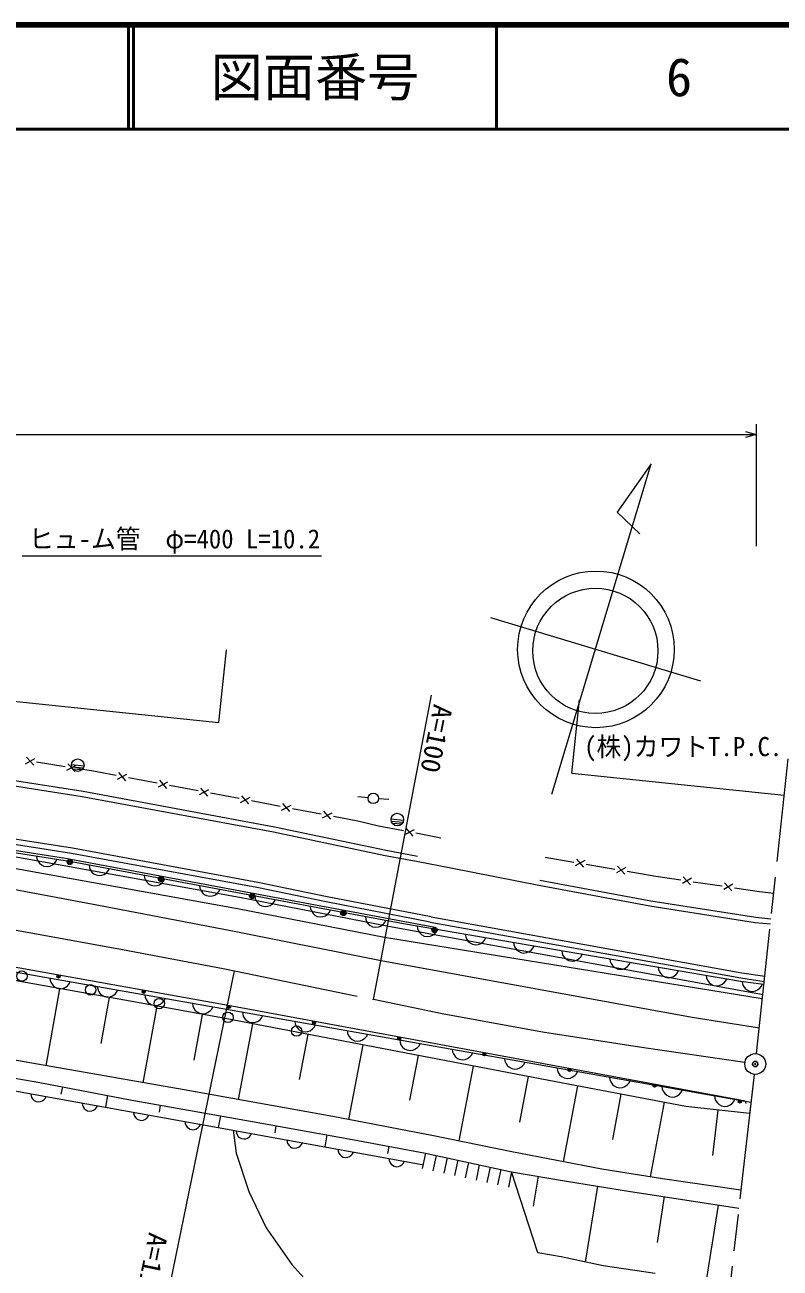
# Model space of a CAD drawing. Units: millimetres, scale not verified. Extents: x 40000 to 680000, y 20000 to 380000.
# Drawn here: x 498824 to 571183, y 260953 to 380000 of the extents above; entities that cross this region are included whole.
import ezdxf
from ezdxf.enums import TextEntityAlignment as Align

# ---------------------------------------------------------------- set-up
doc = ezdxf.new("R2010")
doc.units = ezdxf.units.MM
doc.header["$LTSCALE"] = 1000
doc.header["$PDMODE"] = 32
doc.header["$PDSIZE"] = 500
doc.linetypes.add('CHAIN', pattern=[18.5, 12, -1.5, 3.5, -1.5])
for name, color, linetype, lineweight in [('M-BGD', 7, 'Continuous', 13), ('M-BMK', 2, 'CHAIN', 13), ('M-BMK-SRVR', 3, 'Continuous', 13), ('M-STR-HTXT', 7, 'Continuous', 13), ('M-STR-STRC', 7, 'Continuous', 13), ('M-TTL', 2, 'Continuous', 140), ('M-TTL-LINE', 7, 'Continuous', 50)]:
    doc.layers.add(name, color=color, linetype=linetype, lineweight=lineweight)
for name, color, linetype in [('M-BGD-HTXT', 7, 'Continuous'), ('M-OTRS', 6, 'Continuous'), ('M-TTL-TXT', 7, 'Continuous')]:
    doc.layers.add(name, color=color, linetype=linetype)
doc.styles.add('ＭＳ ゴシック', font='')
doc.styles.get('ＭＳ ゴシック').set_extended_font_data('MS Gothic')

msp = doc.modelspace()

# ---------------------------------------------------------------- linework, layer by layer
at = {"layer": 'M-BGD'}
for p, q in [((517409, 313205), (518129, 320155)), ((469143, 318205), (517409, 313205)), ((551227, 308362), (551955, 315379)), ((485098, 309633), (504406, 306610)), ((498898, 309249), (499788, 309755)), ((499688, 309123), (498998, 309881)), ((485031, 309137), (504322, 306117)), ((502701, 308966), (499936, 309408)), ((502848, 308619), (503738, 309125)), ((503638, 308493), (502948, 309251)), ((503294, 309165), (504489, 309059)), ((503325, 308970), (504425, 308872)), ((503404, 308770), (504312, 308689)), ((505218, 308565), (503886, 308777)), ((507561, 308124), (505218, 308565)), ((508484, 307625), (507816, 308401)), ((551227, 308362), (571575, 306251)), ((507698, 307772), (508603, 308254)), ((511492, 307385), (508740, 307902)), ((511629, 307033), (512534, 307514)), ((512415, 306885), (511747, 307662)), ((515423, 306645), (512671, 307163)), ((504322, 306117), (522650, 302729)), ((504406, 306610), (522747, 303219)), ((515560, 306294), (516465, 306775)), ((516346, 306146), (515679, 306923)), ((519354, 305906), (516602, 306423)), ((519491, 305554), (520396, 306036)), ((520278, 305407), (519610, 306183)), ((531714, 305987), (530720, 306094)), ((523285, 305167), (520533, 305684)), ((523422, 304815), (524327, 305296)), ((524209, 304667), (523541, 305444)), ((527216, 304427), (524464, 304945)), ((532711, 305907), (533710, 305854)), ((503309, 300663), (484180, 303627)), ((503393, 301156), (484248, 304123)), ((527353, 304076), (528258, 304557)), ((528140, 303928), (527472, 304705)), ((530739, 303765), (528395, 304205)), ((532702, 303283), (530739, 303765)), ((533910, 303959), (535105, 303852)), ((533940, 303763), (535040, 303665)), ((484288, 302851), (503305, 299892)), ((502731, 300172), (484941, 302945)), ((522650, 302729), (533352, 300477)), ((522747, 303219), (533445, 300968)), ((535103, 302818), (532702, 303283)), ((534019, 303563), (534927, 303482)), ((535239, 302465), (536146, 302941)), ((536024, 302313), (535360, 303094)), ((538682, 302124), (536281, 302589)), ((519403, 296447), (494252, 300962)), ((499939, 300415), (499981, 300166)), ((499981, 300166), (500069, 299950)), ((501800, 299883), (501916, 300108)), ((538122, 293578), (502731, 300172)), ((521056, 297391), (503309, 300663)), ((521152, 297882), (503393, 301156)), ((533352, 300477), (536350, 299909)), ((533445, 300968), (536443, 300400)), ((548684, 300307), (551418, 299836)), ((551669, 300117), (552349, 299350)), ((519200, 295366), (494097, 299872)), ((500069, 299950), (500236, 299722)), ((500236, 299722), (500415, 299572)), ((500415, 299572), (500640, 299456)), ((500640, 299456), (500956, 299407)), ((500956, 299407), (501206, 299449)), ((501206, 299449), (501422, 299537)), ((501422, 299537), (501650, 299704)), ((501650, 299704), (501800, 299883)), ((503305, 299892), (535084, 293950)), ((504970, 299580), (505004, 299330)), ((505004, 299330), (505086, 299111)), ((505086, 299111), (505245, 298878)), ((505245, 298878), (505420, 298723)), ((506425, 298657), (506658, 298817)), ((506658, 298817), (506813, 298992)), ((506813, 298992), (506936, 299213)), ((536350, 299909), (539640, 299283)), ((539640, 299283), (548068, 297625)), ((552458, 299981), (551560, 299486)), ((552600, 299632), (555360, 299155)), ((556399, 299301), (555502, 298806)), ((555611, 299437), (556291, 298670)), ((556542, 298951), (559276, 298480)), ((505420, 298723), (505641, 298600)), ((505641, 298600), (505956, 298541)), ((505956, 298541), (506206, 298576)), ((506206, 298576), (506425, 298657)), ((510267, 298590), (510301, 298339)), ((510301, 298339), (510382, 298121)), ((510382, 298121), (510542, 297887)), ((510542, 297887), (510717, 297733)), ((510717, 297733), (510938, 297610)), ((511503, 297586), (511722, 297667)), ((511722, 297667), (511955, 297827)), ((511955, 297827), (512110, 298001)), ((512110, 298001), (512232, 298222)), ((527790, 296503), (521152, 297882)), ((548068, 297625), (558694, 295633)), ((548160, 298117), (558779, 296126)), ((559276, 298480), (561664, 298130)), ((562700, 298302), (561816, 297785)), ((561908, 298418), (562607, 297669)), ((562852, 297957), (565622, 297552)), ((566658, 297724), (565774, 297206)), ((565866, 297839), (566565, 297090)), ((510938, 297610), (511252, 297551)), ((511252, 297551), (511503, 297586)), ((515563, 297600), (515598, 297349)), ((515598, 297349), (515679, 297130)), ((515679, 297130), (515839, 296897)), ((515839, 296897), (516013, 296742)), ((516013, 296742), (516234, 296620)), ((516234, 296620), (516549, 296561)), ((516549, 296561), (516800, 296595)), ((516800, 296595), (517018, 296676)), ((517018, 296676), (517252, 296836)), ((517252, 296836), (517406, 297011)), ((517406, 297011), (517529, 297232)), ((533489, 293693), (519403, 296447)), ((533489, 293693), (519403, 296447)), ((520860, 296609), (520894, 296359)), ((527688, 296013), (521056, 297391)), ((537746, 294585), (527790, 296503)), ((566809, 297378), (569197, 297029)), ((569197, 297029), (570565, 296870)), ((533285, 292612), (519200, 295366)), ((520894, 296359), (520976, 296140)), ((520976, 296140), (521135, 295907)), ((521135, 295907), (521310, 295752)), ((521310, 295752), (521531, 295629)), ((521531, 295629), (521846, 295570)), ((521846, 295570), (522096, 295605)), ((522096, 295605), (522315, 295686)), ((522315, 295686), (522548, 295846)), ((522548, 295846), (522703, 296020)), ((522703, 296020), (522826, 296242)), ((526156, 295619), (526191, 295368)), ((526191, 295368), (526272, 295150)), ((537651, 294094), (527688, 296013)), ((528000, 295030), (528122, 295251)), ((558694, 295633), (568787, 294054)), ((558779, 296126), (568851, 294550)), ((526272, 295150), (526432, 294916)), ((526432, 294916), (526607, 294762)), ((526607, 294762), (526828, 294639)), ((526828, 294639), (527142, 294580)), ((527142, 294580), (527393, 294615)), ((527393, 294615), (527612, 294696)), ((527612, 294696), (527845, 294856)), ((527845, 294856), (528000, 295030)), ((531453, 294629), (531488, 294378)), ((531488, 294378), (531569, 294159)), ((531569, 294159), (531729, 293926)), ((533296, 294040), (533419, 294261)), ((537658, 294093), (567415, 288746)), ((537746, 294585), (567498, 289239)), ((568787, 294054), (570245, 293905)), ((568851, 294550), (570299, 294402)), ((531729, 293926), (531903, 293771)), ((531903, 293771), (532124, 293648)), ((532124, 293648), (532439, 293590)), ((532439, 293590), (532690, 293624)), ((532690, 293624), (532908, 293705)), ((532908, 293705), (533142, 293865)), ((533142, 293865), (533296, 294040)), ((569569, 287108), (533489, 293693)), ((569569, 287108), (533489, 293693)), ((535084, 293950), (567399, 288440)), ((536407, 293724), (536445, 293474)), ((536445, 293474), (536530, 293257)), ((536530, 293257), (536694, 293026)), ((536694, 293026), (536871, 292874)), ((536871, 292874), (537094, 292755)), ((537877, 292824), (538107, 292988)), ((538107, 292988), (538259, 293165)), ((538259, 293165), (538378, 293388)), ((541023, 292937), (541062, 292687)), ((569472, 286729), (533285, 292612)), ((537094, 292755), (537409, 292701)), ((537409, 292701), (537659, 292740)), ((537659, 292740), (537877, 292824)), ((541062, 292687), (541146, 292470)), ((541146, 292470), (541310, 292239)), ((541310, 292239), (541487, 292087)), ((541487, 292087), (541710, 291968)), ((541710, 291968), (542026, 291914)), ((542026, 291914), (542276, 291953)), ((542276, 291953), (542493, 292037)), ((542493, 292037), (542724, 292201)), ((542724, 292201), (542876, 292378)), ((542876, 292378), (542995, 292601)), ((545640, 292150), (545678, 291900)), ((545678, 291900), (545763, 291683)), ((545763, 291683), (545926, 291452)), ((547492, 291591), (547611, 291814)), ((490717, 291058), (518287, 286123)), ((490809, 290561), (518135, 285760)), ((545926, 291452), (546103, 291300)), ((546103, 291300), (546326, 291181)), ((546326, 291181), (546642, 291127)), ((546642, 291127), (546892, 291165)), ((546892, 291165), (547109, 291250)), ((547109, 291250), (547340, 291414)), ((547340, 291414), (547492, 291591)), ((550256, 291363), (550294, 291113)), ((550294, 291113), (550379, 290896)), ((550379, 290896), (550543, 290665)), ((550543, 290665), (550720, 290513)), ((550720, 290513), (550943, 290394)), ((551726, 290463), (551956, 290627)), ((551956, 290627), (552108, 290804)), ((552108, 290804), (552227, 291027)), ((554872, 290576), (554911, 290326)), ((499776, 288135), (491257, 289651)), ((550943, 290394), (551258, 290340)), ((551258, 290340), (551508, 290378)), ((551508, 290378), (551726, 290463)), ((554911, 290326), (554995, 290108)), ((554995, 290108), (555159, 289878)), ((555159, 289878), (555336, 289726)), ((555336, 289726), (555559, 289607)), ((555559, 289607), (555875, 289553)), ((555875, 289553), (556125, 289591)), ((556125, 289591), (556342, 289676)), ((556342, 289676), (556573, 289840)), ((556573, 289840), (556725, 290017)), ((556725, 290017), (556844, 290240)), ((559489, 289789), (559527, 289539)), ((559527, 289539), (559612, 289321)), ((559612, 289321), (559775, 289091)), ((561341, 289229), (561460, 289453)), ((509270, 286438), (499776, 288135)), ((501210, 288734), (501247, 288484)), ((501247, 288484), (501331, 288266)), ((501331, 288266), (501493, 288034)), ((502907, 287989), (503060, 288165)), ((503060, 288165), (503180, 288388)), ((559775, 289091), (559952, 288939)), ((559952, 288939), (560175, 288820)), ((560175, 288820), (560491, 288766)), ((560491, 288766), (560741, 288804)), ((560741, 288804), (560958, 288889)), ((560958, 288889), (561189, 289053)), ((561189, 289053), (561341, 289229)), ((564105, 289002), (564143, 288752)), ((564143, 288752), (564228, 288534)), ((564228, 288534), (564392, 288304)), ((564392, 288304), (564569, 288152)), ((564569, 288152), (564792, 288032)), ((565357, 288017), (565575, 288102)), ((565575, 288102), (565805, 288265)), ((565805, 288265), (565957, 288442)), ((565957, 288442), (566076, 288666)), ((567399, 288440), (569626, 288159)), ((567415, 288746), (569652, 288400)), ((567498, 289239), (569706, 288897)), ((567520, 288425), (567570, 288177)), ((567570, 288177), (567664, 287963)), ((569395, 287947), (569505, 288175)), ((502149, 287711), (500832, 280336)), ((501493, 288034), (501670, 287882)), ((501670, 287882), (501892, 287761)), ((501892, 287761), (502207, 287706)), ((502207, 287706), (502457, 287743)), ((502457, 287743), (502675, 287827)), ((502675, 287827), (502907, 287989)), ((505764, 287934), (505802, 287684)), ((505802, 287684), (505885, 287466)), ((505885, 287466), (506048, 287234)), ((506048, 287234), (506224, 287081)), ((506224, 287081), (506446, 286961)), ((506446, 286961), (506762, 286906)), ((506762, 286906), (507012, 286943)), ((507012, 286943), (507229, 287027)), ((507229, 287027), (507461, 287189)), ((507461, 287189), (507614, 287365)), ((507614, 287365), (507734, 287588)), ((510319, 287134), (510356, 286883)), ((564792, 288032), (565107, 287979)), ((565107, 287979), (565357, 288017)), ((567664, 287963), (567837, 287740)), ((567837, 287740), (568021, 287596)), ((568021, 287596), (568249, 287486)), ((568249, 287486), (568566, 287446)), ((568566, 287446), (568814, 287496)), ((568814, 287496), (569028, 287590)), ((569028, 287590), (569251, 287763)), ((569251, 287763), (569395, 287947)), ((506896, 286863), (506107, 282447)), ((518005, 284850), (509270, 286438)), ((511454, 286041), (510121, 278709)), ((510356, 286883), (510440, 286666)), ((510440, 286666), (510602, 286434)), ((510602, 286434), (510778, 286281)), ((510778, 286281), (511001, 286161)), ((511001, 286161), (511316, 286106)), ((511316, 286106), (511566, 286143)), ((511566, 286143), (511784, 286226)), ((511784, 286226), (512015, 286389)), ((512015, 286389), (512168, 286565)), ((512168, 286565), (512289, 286788)), ((514873, 286333), (514910, 286083)), ((514910, 286083), (514994, 285865)), ((514994, 285865), (515156, 285634)), ((516570, 285589), (516723, 285765)), ((516723, 285765), (516843, 285987)), ((518135, 285760), (568380, 276849)), ((518287, 286123), (567345, 277058)), ((515821, 285247), (515025, 280864)), ((515156, 285634), (515332, 285481)), ((515332, 285481), (515555, 285361)), ((515555, 285361), (515870, 285305)), ((515870, 285305), (516120, 285343)), ((516120, 285343), (516338, 285426)), ((516338, 285426), (516570, 285589)), ((549699, 278786), (518005, 284850)), ((519663, 285489), (519700, 285239)), ((519700, 285239), (519783, 285021)), ((519783, 285021), (519945, 284789)), ((519945, 284789), (520121, 284636)), ((520121, 284636), (520343, 284516)), ((520908, 284497), (521126, 284580)), ((521126, 284580), (521358, 284742)), ((521358, 284742), (521511, 284918)), ((521511, 284918), (521632, 285140)), ((524687, 284598), (524724, 284348)), ((514097, 278013), (480672, 283865)), ((520647, 284345), (519259, 277093)), ((520343, 284516), (520658, 284460)), ((520658, 284460), (520908, 284497)), ((524724, 284348), (524807, 284130)), ((524807, 284130), (524969, 283898)), ((524969, 283898), (525145, 283745)), ((525929, 283334), (525104, 279023)), ((525145, 283745), (525368, 283624)), ((525368, 283624), (525683, 283569)), ((525683, 283569), (525933, 283605)), ((525933, 283605), (526151, 283689)), ((526151, 283689), (526383, 283851)), ((526383, 283851), (526536, 284027)), ((526536, 284027), (526657, 284249)), ((529712, 283707), (529749, 283457)), ((529749, 283457), (529832, 283239)), ((531560, 283136), (531681, 283358)), ((529832, 283239), (529994, 283007)), ((531211, 282323), (529846, 275187)), ((529994, 283007), (530170, 282854)), ((530170, 282854), (530392, 282733)), ((530392, 282733), (530707, 282677)), ((530707, 282677), (530958, 282714)), ((530958, 282714), (531175, 282798)), ((531175, 282798), (531407, 282960)), ((531407, 282960), (531560, 283136)), ((534736, 282816), (534773, 282566)), ((534773, 282566), (534856, 282348)), ((534856, 282348), (535018, 282116)), ((536432, 282068), (536585, 282244)), ((536585, 282244), (536706, 282467)), ((535018, 282116), (535194, 281963)), ((535194, 281963), (535417, 281842)), ((535417, 281842), (535732, 281786)), ((536493, 281313), (535674, 277032)), ((535732, 281786), (535982, 281823)), ((535982, 281823), (536200, 281906)), ((536200, 281906), (536432, 282068)), ((539761, 281925), (539798, 281675)), ((539798, 281675), (539881, 281457)), ((539881, 281457), (540043, 281225)), ((540043, 281225), (540219, 281072)), ((540219, 281072), (540441, 280951)), ((541007, 280932), (541224, 281015)), ((541224, 281015), (541456, 281177)), ((541456, 281177), (541609, 281353)), ((541609, 281353), (541730, 281576)), ((544785, 281034), (544822, 280783)), ((490704, 280364), (500250, 278722)), ((541776, 280302), (540403, 273127)), ((540441, 280951), (540756, 280895)), ((540756, 280895), (541007, 280932)), ((544822, 280783), (544905, 280566)), ((544905, 280566), (545067, 280334)), ((545067, 280334), (545243, 280181)), ((545243, 280181), (545466, 280060)), ((545466, 280060), (545781, 280004)), ((545781, 280004), (546031, 280041)), ((546031, 280041), (546249, 280124)), ((546249, 280124), (546481, 280286)), ((546481, 280286), (546634, 280462)), ((546634, 280462), (546755, 280685)), ((549810, 280143), (549847, 279892)), ((549847, 279892), (549930, 279674)), ((551658, 279571), (551779, 279793)), ((500250, 278722), (508918, 277080)), ((547058, 279291), (546225, 274938)), ((562153, 276439), (549699, 278786)), ((549930, 279674), (550092, 279443)), ((550092, 279443), (550268, 279290)), ((550268, 279290), (550490, 279169)), ((550490, 279169), (550805, 279113)), ((550805, 279113), (551056, 279150)), ((551056, 279150), (551274, 279233)), ((551274, 279233), (551505, 279395)), ((551505, 279395), (551658, 279571)), ((554834, 279252), (554871, 279001)), ((554871, 279001), (554954, 278783)), ((554954, 278783), (555116, 278552)), ((556530, 278504), (556683, 278680)), ((556683, 278680), (556804, 278902)), ((497664, 277953), (517360, 274407)), ((499388, 277643), (499415, 277455)), ((499415, 277455), (499477, 277292)), ((502417, 278312), (502284, 277607)), ((506751, 277491), (506536, 276356)), ((528340, 275474), (514097, 278013)), ((551775, 278395), (550408, 271141)), ((555926, 277613), (555107, 273265)), ((555116, 278552), (555292, 278398)), ((555292, 278398), (555515, 278278)), ((555515, 278278), (555830, 278222)), ((555830, 278222), (556080, 278259)), ((556080, 278259), (556298, 278342)), ((556298, 278342), (556530, 278504)), ((559859, 278360), (559896, 278110)), ((559896, 278110), (559979, 277892)), ((559979, 277892), (560141, 277660)), ((560141, 277660), (560317, 277507)), ((560317, 277507), (560539, 277387)), ((560539, 277387), (560854, 277331)), ((561105, 277368), (561323, 277451)), ((561323, 277451), (561554, 277613)), ((561554, 277613), (561707, 277789)), ((561707, 277789), (561828, 278011)), ((564883, 277469), (564920, 277219)), ((499477, 277292), (499598, 277117)), ((499598, 277117), (499730, 277002)), ((499730, 277002), (499896, 276911)), ((499896, 276911), (500132, 276869)), ((500132, 276869), (500320, 276896)), ((500320, 276896), (500484, 276958)), ((500484, 276958), (500658, 277079)), ((500658, 277079), (500773, 277211)), ((500773, 277211), (500864, 277377)), ((504312, 276756), (504339, 276569)), ((504339, 276569), (504401, 276405)), ((504401, 276405), (504522, 276231)), ((504522, 276231), (504654, 276116)), ((505408, 276071), (505582, 276192)), ((505582, 276192), (505697, 276324)), ((505697, 276324), (505788, 276491)), ((508918, 277080), (520437, 275018)), ((511798, 276565), (511677, 275893)), ((560077, 276830), (558731, 269687)), ((560854, 277331), (561105, 277368)), ((568254, 275745), (562153, 276439)), ((564920, 277219), (565004, 277001)), ((565004, 277001), (565166, 276769)), ((565166, 276769), (565341, 276616)), ((565341, 276616), (565564, 276496)), ((565564, 276496), (565879, 276440)), ((565879, 276440), (566129, 276477)), ((566129, 276477), (566347, 276560)), ((566347, 276560), (566579, 276722)), ((566579, 276722), (566732, 276898)), ((566732, 276898), (566853, 277120)), ((567345, 277058), (567640, 277003)), ((567640, 277003), (567719, 276989)), ((567719, 276989), (567766, 276970)), ((567766, 276970), (567820, 276930)), ((567820, 276930), (567854, 276893)), ((567854, 276893), (567876, 276848)), ((567876, 276848), (567895, 276784)), ((567895, 276733), (567890, 276703)), ((567895, 276784), (567895, 276733)), ((568336, 276466), (568254, 275745)), ((504654, 276116), (504820, 276025)), ((504820, 276025), (505056, 275982)), ((505056, 275982), (505244, 276009)), ((505244, 276009), (505408, 276071)), ((509236, 275870), (509263, 275682)), ((509263, 275682), (509325, 275519)), ((509325, 275519), (509446, 275344)), ((509446, 275344), (509578, 275229)), ((509578, 275229), (509744, 275138)), ((509744, 275138), (509980, 275096)), ((509980, 275096), (510168, 275123)), ((510168, 275123), (510332, 275185)), ((510332, 275185), (510506, 275306)), ((510506, 275306), (510621, 275438)), ((510621, 275438), (510712, 275604)), ((517557, 275534), (517356, 274408)), ((520437, 275018), (530212, 273262)), ((537807, 273667), (528340, 275474)), ((565203, 276092), (564709, 271749)), ((514160, 274983), (514187, 274796)), ((514187, 274796), (514249, 274632)), ((514249, 274632), (514370, 274458)), ((514370, 274458), (514502, 274343)), ((514502, 274343), (514668, 274252)), ((514668, 274252), (514905, 274209)), ((514905, 274209), (515092, 274236)), ((515092, 274236), (515256, 274298)), ((515256, 274298), (515430, 274419)), ((515430, 274419), (515545, 274551)), ((515545, 274551), (515636, 274718)), ((517360, 274407), (536878, 270861)), ((518776, 274150), (519075, 271966)), ((519062, 274098), (519089, 273910)), ((519089, 273910), (519150, 273746)), ((520447, 273663), (520538, 273830)), ((522881, 274579), (522758, 273896)), ((519150, 273746), (519271, 273572)), ((519271, 273572), (519403, 273457)), ((519403, 273457), (519569, 273365)), ((519569, 273365), (519805, 273323)), ((519805, 273323), (519993, 273349)), ((519993, 273349), (520157, 273411)), ((520157, 273411), (520331, 273532)), ((520331, 273532), (520447, 273663)), ((523941, 273211), (523968, 273024)), ((523968, 273024), (524030, 272860)), ((524030, 272860), (524151, 272685)), ((524151, 272685), (524282, 272570)), ((525036, 272525), (525211, 272645)), ((525211, 272645), (525326, 272777)), ((525326, 272777), (525417, 272943)), ((527768, 273701), (527562, 272554)), ((530212, 273262), (537204, 271948)), ((545467, 272075), (537807, 273667)), ((519075, 271966), (520285, 268293)), ((524282, 272570), (524449, 272479)), ((524449, 272479), (524685, 272436)), ((524685, 272436), (524873, 272463)), ((524873, 272463), (525036, 272525)), ((528821, 272325), (528848, 272137)), ((528848, 272137), (528910, 271973)), ((528910, 271973), (529030, 271799)), ((529030, 271799), (529162, 271684)), ((529162, 271684), (529328, 271592)), ((529328, 271592), (529564, 271549)), ((529564, 271549), (529752, 271576)), ((529752, 271576), (529916, 271638)), ((529916, 271638), (530090, 271759)), ((530090, 271759), (530206, 271890)), ((530206, 271890), (530297, 272057)), ((533708, 272605), (533581, 271927)), ((533700, 271438), (533727, 271250)), ((537204, 271948), (536889, 270482)), ((537204, 271948), (545460, 270175)), ((538236, 271726), (537921, 270260)), ((539268, 271505), (538953, 270038)), ((554116, 270440), (545467, 272075)), ((533727, 271250), (533789, 271087)), ((533789, 271087), (533910, 270912)), ((533910, 270912), (534041, 270797)), ((534041, 270797), (534208, 270706)), ((534208, 270706), (534444, 270663)), ((534444, 270663), (534632, 270690)), ((534632, 270690), (534795, 270751)), ((534795, 270751), (534970, 270872)), ((534970, 270872), (535085, 271004)), ((535085, 271004), (535176, 271170)), ((540300, 271283), (539985, 269817)), ((541332, 271061), (541017, 269595)), ((542364, 270840), (542049, 269373)), ((543396, 270618), (543081, 269151)), ((544428, 270396), (544113, 268930)), ((559926, 269493), (554116, 270440)), ((545460, 270175), (545145, 268708)), ((545460, 270175), (550522, 269323)), ((547969, 262425), (545460, 270175)), ((547991, 269749), (547508, 266879)), ((550522, 269323), (556838, 268293)), ((567413, 268417), (559926, 269493)), ((520285, 268293), (521942, 264799)), ((553680, 268808), (552494, 261539)), ((556838, 268293), (563289, 267308)), ((560063, 267800), (559393, 263415)), ((563289, 267308), (567213, 266682)), ((565251, 266995), (564102, 259779)), ((521942, 264799), (524406, 261305)), ((550208, 262022), (547969, 262425)), ((554240, 261171), (550208, 262022)), ((524406, 261305), (527004, 258438)), ((559212, 260454), (554240, 261171))]:
    msp.add_line(p, q, dxfattribs=at)
for centre, radius in [((503892, 309112), 600), ((532211, 305933), 500), ((534507, 303905), 600), ((503134, 299842), 250), ((503134, 299842), 150), ((503134, 299842), 50), ((511870, 298215), 250), ((511870, 298215), 150), ((511870, 298215), 50), ((520605, 296587), 250), ((520605, 296587), 150), ((520605, 296587), 50), ((529340, 294960), 250), ((529340, 294960), 150), ((529340, 294960), 50), ((538076, 293332), 250), ((538076, 293332), 150), ((538076, 293332), 50), ((498543, 288916), 500), ((502045, 288878), 150), ((502045, 288878), 90), ((502045, 288878), 30), ((505121, 287599), 500), ((510210, 287416), 150), ((510210, 287416), 90), ((510210, 287416), 30), ((511698, 286282), 500), ((518375, 285954), 150), ((518375, 285954), 90), ((518375, 285954), 30), ((518276, 284966), 500), ((526532, 284447), 150), ((526532, 284447), 90), ((524854, 283649), 500), ((526532, 284447), 30), ((534689, 282939), 150), ((534689, 282939), 90), ((534689, 282939), 30), ((542846, 281432), 150), ((542846, 281432), 90), ((542846, 281432), 30), ((551004, 279925), 150), ((551004, 279925), 90), ((551004, 279925), 30), ((559161, 278418), 150), ((559161, 278418), 90), ((559161, 278418), 30), ((567318, 276910), 150), ((567318, 276910), 90), ((567318, 276910), 30)]:
    msp.add_circle(centre, radius, dxfattribs=at)
at = {"layer": 'M-BMK'}
for p, q in [((568908, 281494), (571950, 309734)), ((518922, 289412), (532236, 286676)), ((568685, 279505), (564209, 240503))]:
    msp.add_line(p, q, dxfattribs=at)
for points in [[(479169, 296181), (488874, 294825), (498543, 293229), (508184, 291471), (517809, 289628), (518922, 289412)], [(567813, 280638), (558112, 282033), (548432, 283559), (538790, 285307), (532236, 286676)]]:
    msp.add_lwpolyline(points, dxfattribs=at)
at = {"layer": 'M-BMK-SRVR'}
for p, q in [((549316, 306328), (558831, 337957)), ((558831, 337957), (555554, 333334)), ((555554, 333334), (557735, 331272)), ((543439, 323238), (563548, 317189))]:
    msp.add_line(p, q, dxfattribs=at)
for centre, radius in [((553534, 320201), 7500), ((553480, 320053), 6000), ((568799, 280499), 1000), ((568799, 280499), 40)]:
    msp.add_circle(centre, radius, dxfattribs=at)
at = {"layer": 'M-OTRS'}
msp.add_point((568799, 280499), dxfattribs=at)
at = {"layer": 'M-STR-HTXT'}
for p, q in [((568875, 341773), (568875, 330095)), ((345673, 340773), (568875, 340773)), ((567875, 341053), (568875, 340773)), ((568875, 340773), (567875, 340493)), ((498557, 329168), (527240, 329168)), ((532236, 286676), (537788, 315818)), ((512205, 256817), (518922, 289412))]:
    msp.add_line(p, q, dxfattribs=at)
at = {"layer": 'M-STR-STRC'}
for p, q in [((494931, 297756), (505726, 295735)), ((505726, 295735), (518542, 293289)), ((518542, 293289), (532975, 290417)), ((532975, 290417), (562755, 284968)), ((562755, 284968), (569201, 283947))]:
    msp.add_line(p, q, dxfattribs=at)
at = {"layer": 'M-TTL'}
msp.add_line((680000, 380000), (40000, 380000), dxfattribs=at)
at = {"layer": 'M-TTL-LINE'}
for p, q in [((508747, 380000), (508747, 370000)), ((509247, 380000), (509247, 370000)), ((543997, 380000), (543997, 370000)), ((40000, 370000), (680000, 370000))]:
    msp.add_line(p, q, dxfattribs=at)

# ---------------------------------------------------------------- texts
at = {"layer": 'M-BGD-HTXT', "style": 'ＭＳ ゴシック', "width": 0.95}
msp.add_text('(株)カワトT.P.C.', height=1833, dxfattribs=at).set_placement((552406, 309426), align=Align.BOTTOM_LEFT)
at = {"layer": 'M-STR-HTXT', "style": 'ＭＳ ゴシック', "width": 0.95}
msp.add_text('ヒュ-ム管\u3000φ=400 L=10.2', height=1833, dxfattribs=at).set_placement((499223, 329317), align=Align.BOTTOM_LEFT)
at = {"layer": 'M-STR-HTXT', "style": 'ＭＳ ゴシック', "width": 1.05}
for s, p in [('A=100', (537479, 315134)), ('A=110', (510184, 264554))]:
    msp.add_text(s, height=1833, rotation=258.5, dxfattribs=at).set_placement(p, align=Align.BOTTOM_LEFT)
at = {"layer": 'M-TTL-TXT', "style": 'ＭＳ ゴシック'}
for s, p in [('図面番号', (526622, 375000)), ('6', (561497, 375000))]:
    msp.add_text(s, height=3666, dxfattribs=at).set_placement(p, align=Align.MIDDLE_CENTER)

doc.saveas('drawing.dxf')
